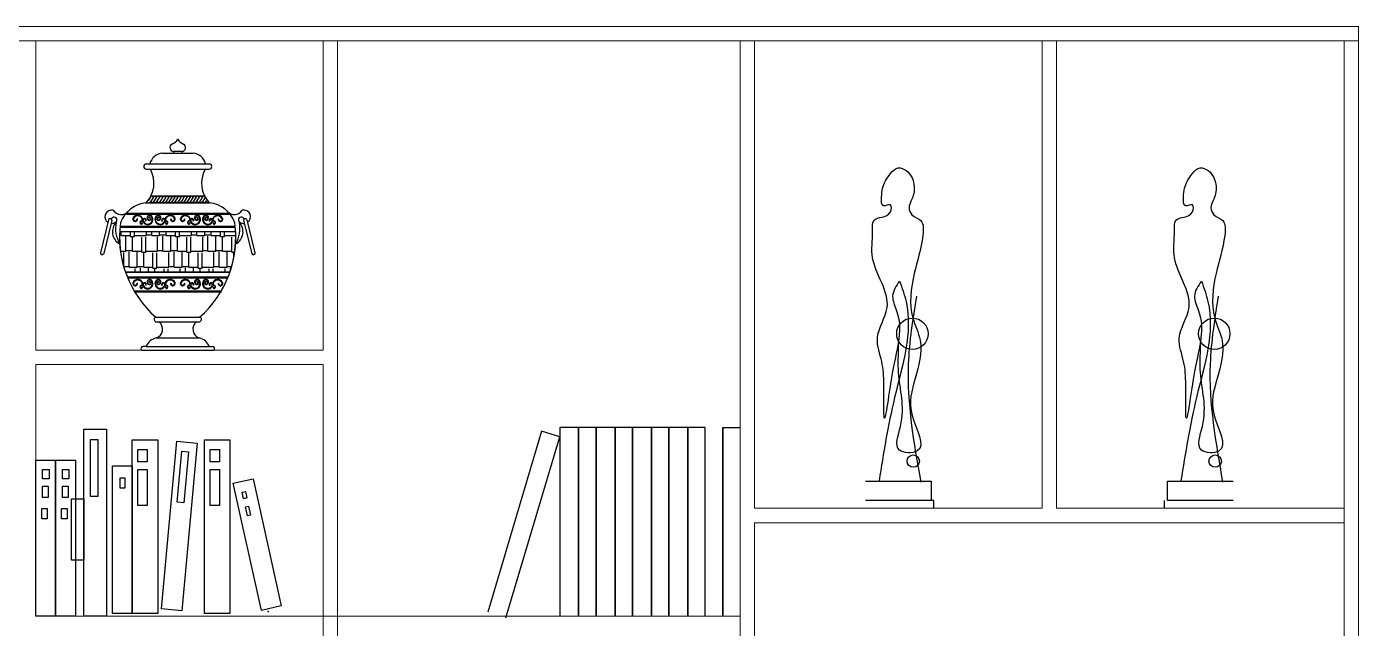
# Model space of a CAD drawing. Header units: millimetres. Extents: x 757294 to 891425, y -262592 to 287632.
# Drawn here: x 841189 to 843041, y -221581 to -220744 of the extents above; entities that cross this region are included whole.
import ezdxf

# ---------------------------------------------------------------- set-up
doc = ezdxf.new("R2010")
doc.units = ezdxf.units.MM
doc.header["$LTSCALE"] = 4
doc.layers.add('家具内线', color=8, linetype='Continuous')
doc.layers.add('家具外线', color=4, linetype='Continuous')
doc.layers.add('家具外轮廓线', color=3, linetype='Continuous', lineweight=15)

# ---------------------------------------------------------------- blocks, each defined once
blk = doc.blocks.new('5')
at = {"layer": '家具内线'}
for p, q in [((96591.3, 8041.3), (96745.7, 8041.3)), ((96519.8, 7991), (96817.3, 7991)), ((96574.3, 8020.3), (96762.7, 8020.3)), ((96502.9, 7953.4), (96835.3, 7953.4)), ((96519.8, 7987.8), (96817.3, 7987.8)), ((96551.7, 7973.9), (96550, 7973.5)), ((96565.9, 7963.2), (96564.9, 7963)), ((96577.1, 7967.9), (96575.3, 7968)), ((96585.8, 7978.6), (96585.9, 7977)), ((96613.4, 7978.6), (96613.3, 7977)), ((96622.2, 7967.9), (96624, 7968)), ((96633.3, 7963.2), (96634.4, 7963)), ((96647.6, 7973.9), (96649.2, 7973.5)), ((96689.5, 7973.9), (96687.8, 7973.5)), ((96703.7, 7963.2), (96702.7, 7963)), ((96714.9, 7967.9), (96713.1, 7968)), ((96723.6, 7978.6), (96723.7, 7977)), ((96751.2, 7978.6), (96751.1, 7977)), ((96760, 7967.9), (96761.8, 7968)), ((96771.1, 7963.2), (96772.2, 7963)), ((96785.4, 7973.9), (96787, 7973.5)), ((96500.1, 7928.2), (96504.6, 7928.2)), ((96500.5, 7937.4), (96836.5, 7937.4)), ((96500.5, 7937.4), (96836.5, 7937.4)), ((96502.9, 7950.2), (96835.3, 7950.2)), ((96504.6, 7926.3), (96504.6, 7937.4)), ((96504.6, 7926.3), (96531.5, 7926.3)), ((96518.1, 7880.2), (96518.1, 7923.4)), ((96531.5, 7923.4), (96531.5, 7937.4)), ((96531.5, 7923.4), (96543, 7923.4)), ((96537.3, 7880.2), (96537.3, 7920.5)), ((96543, 7923.4), (96543, 7937.4)), ((96543, 7926.3), (96577.6, 7926.3)), ((96564.2, 7877.3), (96564.2, 7921.5)), ((96575.7, 7877.3), (96575.7, 7921.5)), ((96577.6, 7926.3), (96577.6, 7937.4)), ((96577.6, 7928.2), (96593, 7928.2)), ((96593, 7926.3), (96593, 7937.4)), ((96593, 7926.3), (96616, 7926.3)), ((96610.2, 7880.2), (96610.2, 7922.4)), ((96616, 7926.3), (96616, 7937.4)), ((96616, 7928.2), (96635.2, 7928.2)), ((96625.6, 7880.2), (96625.6, 7924.3)), ((96635.2, 7926.3), (96635.2, 7937.4)), ((96635.2, 7926.3), (96662.1, 7926.3)), ((96648.6, 7880.2), (96648.6, 7923.4)), ((96662.1, 7923.4), (96662.1, 7937.4)), ((96662.1, 7923.4), (96673.6, 7923.4)), ((96667.8, 7880.2), (96667.8, 7920.5)), ((96673.6, 7923.4), (96673.6, 7937.4)), ((96673.6, 7926.3), (96708.2, 7926.3)), ((96694.7, 7877.3), (96694.7, 7921.5)), ((96706.2, 7877.3), (96706.2, 7921.5)), ((96708.2, 7926.3), (96708.2, 7937.4)), ((96708.2, 7928.2), (96723.5, 7928.2)), ((96723.5, 7926.3), (96723.5, 7937.4)), ((96723.5, 7926.3), (96746.6, 7926.3)), ((96740.8, 7880.2), (96740.8, 7922.4)), ((96746.6, 7926.3), (96746.6, 7937.4)), ((96746.6, 7928.2), (96765.8, 7928.2)), ((96756.2, 7880.2), (96756.2, 7924.3)), ((96765.8, 7926.3), (96765.8, 7937.4)), ((96765.8, 7926.3), (96792.6, 7926.3)), ((96779.2, 7880.2), (96779.2, 7923.4)), ((96792.6, 7923.4), (96792.6, 7937.4)), ((96792.6, 7923.4), (96804.2, 7923.4)), ((96798.4, 7880.2), (96798.4, 7920.5)), ((96804.2, 7923.4), (96804.2, 7937.4)), ((96804.2, 7926.3), (96836.7, 7926.3)), ((96825.3, 7877.3), (96825.3, 7921.5)), ((96500.2, 7901.4), (96500.2, 7901.4)), ((96502.5, 7880.2), (96518.1, 7880.2)), ((96512.3, 7834.7), (96512.3, 7876.3)), ((96518.1, 7882.1), (96537.3, 7882.1)), ((96527.7, 7834.1), (96527.7, 7878.3)), ((96537.3, 7880.2), (96564.2, 7880.2)), ((96550.7, 7834.1), (96550.7, 7877.3)), ((96564.2, 7877.3), (96575.7, 7877.3)), ((96569.9, 7834.1), (96569.9, 7874.4)), ((96575.7, 7880.2), (96610.2, 7880.2)), ((96596.8, 7831.2), (96596.8, 7875.4)), ((96608.3, 7831.2), (96608.3, 7875.4)), ((96610.2, 7882.1), (96625.6, 7882.1)), ((96625.6, 7880.2), (96648.6, 7880.2)), ((96642.9, 7834.1), (96642.9, 7876.3)), ((96648.6, 7882.1), (96667.8, 7882.1)), ((96658.2, 7834.1), (96658.2, 7878.3)), ((96667.8, 7880.2), (96694.7, 7880.2)), ((96681.3, 7834.1), (96681.3, 7877.3)), ((96694.7, 7877.3), (96706.2, 7877.3)), ((96700.5, 7834.1), (96700.5, 7874.4)), ((96706.2, 7880.2), (96740.8, 7880.2)), ((96727.4, 7831.2), (96727.4, 7875.4)), ((96738.9, 7831.2), (96738.9, 7875.4)), ((96740.8, 7882.1), (96756.2, 7882.1)), ((96756.2, 7880.2), (96779.2, 7880.2)), ((96773.4, 7834.1), (96773.4, 7876.3)), ((96779.2, 7882.1), (96798.4, 7882.1)), ((96788.8, 7834.1), (96788.8, 7878.3)), ((96798.4, 7880.2), (96825.3, 7880.2)), ((96811.8, 7834.1), (96811.8, 7877.3)), ((96825.3, 7877.3), (96833.3, 7877.3)), ((96831, 7863.8), (96831, 7874.4)), ((96836.8, 7901.4), (96836.8, 7901.4)), ((96512.3, 7836), (96527.7, 7836)), ((96550.7, 7836), (96569.9, 7836)), ((96642.9, 7836), (96658.2, 7836)), ((96681.3, 7836), (96700.5, 7836)), ((96773.4, 7836), (96788.8, 7836)), ((96811.8, 7836), (96824.7, 7836)), ((96819.6, 7819.3), (96517.5, 7819.3)), ((96517.5, 7819.3), (96819.6, 7819.3)), ((96523.6, 7806.5), (96813.5, 7806.5)), ((96523.6, 7803.3), (96813.5, 7803.3)), ((96527.7, 7834.1), (96550.7, 7834.1)), ((96545, 7819.3), (96545, 7830.3)), ((96560.3, 7819.3), (96560.3, 7832.2)), ((96569.9, 7834.1), (96596.8, 7834.1)), ((96583.4, 7819.3), (96583.4, 7831.2)), ((96596.8, 7831.2), (96608.3, 7831.2)), ((96602.6, 7819.3), (96602.6, 7828.3)), ((96608.3, 7834.1), (96642.9, 7834.1)), ((96629.4, 7819.3), (96629.4, 7829.3)), ((96641, 7819.3), (96641, 7829.3)), ((96658.2, 7834.1), (96681.3, 7834.1)), ((96675.5, 7819.3), (96675.5, 7830.3)), ((96690.9, 7819.3), (96690.9, 7832.2)), ((96700.5, 7834.1), (96727.4, 7834.1)), ((96713.9, 7819.3), (96713.9, 7831.2)), ((96727.4, 7831.2), (96738.9, 7831.2)), ((96733.1, 7819.3), (96733.1, 7828.3)), ((96738.9, 7834.1), (96773.4, 7834.1)), ((96760, 7819.3), (96760, 7829.3)), ((96771.5, 7819.3), (96771.5, 7829.3)), ((96788.8, 7834.1), (96811.8, 7834.1)), ((96806.1, 7819.3), (96806.1, 7830.3)), ((96821.4, 7825.1), (96821.4, 7832.2)), ((96542, 7766), (96795, 7766)), ((96542, 7762.8), (96795, 7762.8)), ((96551.7, 7787.7), (96550, 7787.3)), ((96565.9, 7777), (96564.9, 7776.7)), ((96577.1, 7781.6), (96575.3, 7781.8)), ((96585.8, 7792.4), (96585.9, 7790.8)), ((96613.4, 7792.4), (96613.3, 7790.8)), ((96622.2, 7781.6), (96624, 7781.8)), ((96633.3, 7777), (96634.4, 7776.7)), ((96647.6, 7787.7), (96649.2, 7787.3)), ((96689.5, 7787.7), (96687.8, 7787.3)), ((96703.7, 7777), (96702.7, 7776.7)), ((96714.9, 7781.6), (96713.1, 7781.8)), ((96723.6, 7792.4), (96723.7, 7790.8)), ((96751.2, 7792.4), (96751.1, 7790.8)), ((96760, 7781.6), (96761.8, 7781.8)), ((96771.1, 7777), (96772.2, 7776.7)), ((96785.4, 7787.7), (96787, 7787.3)), ((96606.3, 7629.1), (96730.8, 7629.1))]:
    blk.add_line(p, q, dxfattribs=at)
for centre, radius, start, end in [((96487.9, 8093.1), 116.5, 325.7027, 331.2493), ((96584.4, 8034), 5.62, 23.6045, 32.4629), ((96594.2, 8034.8), 4.84, 94.8194, 151.2493), ((96496.7, 8093.1), 116.5, 324.5223, 331.2493), ((96593.2, 8034), 5.62, 23.6045, 83.8475), ((96603.1, 8034.8), 4.84, 94.8194, 151.2493), ((96505.6, 8093.1), 116.5, 324.5223, 331.2493), ((96602.1, 8034), 5.62, 23.6045, 83.8475), ((96611.9, 8034.8), 4.84, 94.8194, 151.2493), ((96514.4, 8093.1), 116.5, 324.5223, 331.2493), ((96610.9, 8034), 5.62, 23.6045, 83.8475), ((96620.8, 8034.8), 4.84, 94.8194, 151.2493), ((96523.3, 8093.1), 116.5, 324.5223, 331.2493), ((96619.8, 8034), 5.62, 23.6045, 83.8475), ((96629.6, 8034.8), 4.84, 94.8194, 151.2493), ((96532.1, 8093.1), 116.5, 324.5223, 331.2493), ((96628.6, 8034), 5.62, 23.6045, 83.8475), ((96638.5, 8034.8), 4.84, 94.8194, 151.2493), ((96541, 8093.1), 116.5, 324.5223, 331.2493), ((96637.5, 8034), 5.62, 23.6045, 83.8475), ((96647.3, 8034.8), 4.84, 94.8194, 151.2493), ((96549.8, 8093.1), 116.5, 324.5223, 331.2493), ((96646.3, 8034), 5.62, 23.6045, 83.8475), ((96656.2, 8034.8), 4.84, 94.8194, 151.2493), ((96558.7, 8093.1), 116.5, 324.5223, 331.2493), ((96655.2, 8034), 5.62, 23.6045, 83.8475), ((96665, 8034.8), 4.84, 94.8194, 151.2493), ((96567.5, 8093.1), 116.5, 324.5223, 331.2493), ((96664, 8034), 5.62, 23.6045, 83.8475), ((96673.9, 8034.8), 4.84, 94.8194, 151.2493), ((96576.4, 8093.1), 116.5, 324.5223, 331.2493), ((96672.8, 8034), 5.62, 23.6045, 83.8475), ((96682.7, 8034.8), 4.84, 94.8194, 151.2493), ((96585.2, 8093.1), 116.5, 324.5223, 331.2493), ((96681.7, 8034), 5.62, 23.6045, 83.8475), ((96691.6, 8034.8), 4.84, 94.8194, 151.2493), ((96594, 8093.1), 116.5, 324.5223, 331.2493), ((96690.5, 8034), 5.62, 23.6045, 83.8475), ((96700.4, 8034.8), 4.84, 94.8194, 151.2493), ((96602.9, 8093.1), 116.5, 324.5223, 331.2493), ((96699.4, 8034), 5.62, 23.6045, 83.8475), ((96709.2, 8034.8), 4.84, 94.8194, 151.2493), ((96611.7, 8093.1), 116.5, 324.5223, 331.2493), ((96708.2, 8034), 5.62, 23.6045, 83.8475), ((96718.1, 8034.8), 4.84, 94.8194, 151.2493), ((96620.6, 8093.1), 116.5, 324.5223, 331.2493), ((96717.1, 8034), 5.62, 23.6045, 83.8475), ((96726.9, 8034.8), 4.84, 94.8194, 151.2493), ((96629.4, 8093.1), 116.5, 324.5223, 331.2493), ((96725.9, 8034), 5.62, 23.6045, 83.8475), ((96735.8, 8034.8), 4.84, 94.8194, 151.2493), ((96638.3, 8093.1), 116.5, 324.5223, 331.2493), ((96734.8, 8034), 5.62, 23.6045, 83.8475), ((96744.6, 8034.8), 4.84, 94.8194, 151.2493), ((96647.1, 8093.1), 116.5, 324.5223, 330.564), ((96743.6, 8034), 5.62, 23.6045, 83.8475), ((96656.5, 8092.6), 116.5, 324.5223, 326.4012), ((96584.3, 8030.7), 8.87, 278.3892, 324.5223), ((96594.7, 8026.3), 4.38, 203.6286, 266.6563), ((96593.2, 8030.7), 8.87, 278.3892, 324.5223), ((96603.6, 8026.3), 4.38, 203.6286, 266.6563), ((96602, 8030.7), 8.87, 278.3892, 324.5223), ((96612.4, 8026.3), 4.38, 203.6286, 266.6563), ((96610.9, 8030.7), 8.87, 278.3892, 324.5223), ((96621.3, 8026.3), 4.38, 203.6286, 266.6563), ((96619.7, 8030.7), 8.87, 278.3892, 324.5223), ((96630.1, 8026.3), 4.38, 203.6286, 266.6563), ((96628.6, 8030.7), 8.87, 278.3892, 324.5223), ((96639, 8026.3), 4.38, 203.6286, 266.6563), ((96637.4, 8030.7), 8.87, 278.3892, 324.5223), ((96647.8, 8026.3), 4.38, 203.6286, 266.6563), ((96646.3, 8030.7), 8.87, 278.3892, 324.5223), ((96656.7, 8026.3), 4.38, 203.6286, 266.6563), ((96655.1, 8030.7), 8.87, 278.3892, 324.5223), ((96665.5, 8026.3), 4.38, 203.6286, 266.6563), ((96664, 8030.7), 8.87, 278.3892, 324.5223), ((96674.4, 8026.3), 4.38, 203.6286, 266.6563), ((96672.8, 8030.7), 8.87, 278.3892, 324.5223), ((96683.2, 8026.3), 4.38, 203.6286, 266.6563), ((96681.7, 8030.7), 8.87, 278.3892, 324.5223), ((96692.1, 8026.3), 4.38, 203.6286, 266.6563), ((96690.5, 8030.7), 8.87, 278.3892, 324.5223), ((96700.9, 8026.3), 4.38, 203.6286, 266.6563), ((96699.4, 8030.7), 8.87, 278.3892, 324.5223), ((96709.8, 8026.3), 4.38, 203.6286, 266.6563), ((96708.2, 8030.7), 8.87, 278.3892, 324.5223), ((96718.6, 8026.3), 4.38, 203.6286, 266.6563), ((96717.1, 8030.7), 8.87, 278.3892, 324.5223), ((96727.5, 8026.3), 4.38, 203.6286, 266.6563), ((96725.9, 8030.7), 8.87, 278.3892, 324.5223), ((96736.3, 8026.3), 4.38, 203.6286, 266.6563), ((96734.8, 8030.7), 8.87, 278.3892, 324.5223), ((96745.2, 8026.3), 4.38, 203.6286, 266.6563), ((96744.1, 8030.2), 8.87, 278.3892, 324.5223), ((96754, 8026.3), 4.38, 203.6286, 266.6563), ((96544.9, 7973.3), 6.8, 156.4745, 5.0678), ((96552.7, 7968.8), 15.8, 16.315, 152.5862), ((96544.9, 7973.3), 5.08, 151.9625, 2.8528), ((96552.7, 7968.8), 14, 2.8958, 150.9271), ((96564.4, 7963.5), 5.33, 61.1174, 238.4276), ((96564.4, 7963.5), 4.33, 41.771, 238.4276), ((96563.3, 7961.6), 3.11, 238.4276, 31.1895), ((96563.3, 7961.6), 2.11, 238.4276, 40.3108), ((96572.1, 7969.9), 5.39, 183.3065, 195.1065), ((96581.5, 7972.5), 15.2, 195.1065, 196.6406), ((96581.5, 7972.5), 15.2, 203.8172, 37.9259), ((96572.1, 7969.9), 5.39, 337.156, 142.8046), ((96572.1, 7969.9), 3.73, 329.0679, 195.1065), ((96581.5, 7972.5), 13.5, 195.1065, 38.0616), ((96587.2, 7977.3), 7.74, 35.7909, 256.7008), ((96587.2, 7977.3), 6.08, 35.5079, 256.7676), ((96586.5, 7974.2), 4.54, 256.2375, 98.9588), ((96586.5, 7974.2), 2.87, 256.1106, 101.5618), ((96617.7, 7972.5), 15.2, 142.0741, 336.1828), ((96617.7, 7972.5), 13.5, 141.9384, 344.8935), ((96612, 7977.3), 7.74, 283.2992, 144.2091), ((96612, 7977.3), 6.08, 283.2324, 144.4921), ((96612.7, 7974.2), 4.54, 81.0412, 283.7625), ((96612.7, 7974.2), 2.87, 78.4382, 283.8894), ((96627.2, 7969.9), 5.39, 37.1954, 202.844), ((96627.2, 7969.9), 3.73, 344.8935, 210.9321), ((96646.6, 7968.8), 15.8, 27.4138, 163.685), ((96634.8, 7963.5), 4.33, 301.5724, 138.229), ((96634.8, 7963.5), 5.33, 301.5724, 118.8826), ((96617.7, 7972.5), 15.2, 343.3594, 344.8935), ((96627.2, 7969.9), 5.39, 344.8935, 356.6935), ((96646.5, 7968.8), 14, 29.0729, 177.1042), ((96636, 7961.6), 3.11, 148.8105, 301.5724), ((96636, 7961.6), 2.11, 139.6892, 301.5724), ((96654.4, 7973.3), 6.8, 174.9322, 23.5255), ((96654.3, 7973.3), 5.08, 177.1472, 28.0375), ((96682.7, 7973.3), 6.8, 156.4745, 5.0678), ((96690.5, 7968.8), 15.8, 16.315, 152.5862), ((96682.7, 7973.3), 5.08, 151.9625, 2.8528), ((96690.5, 7968.8), 14, 2.8958, 150.9271), ((96702.2, 7963.5), 5.33, 61.1174, 238.4276), ((96702.2, 7963.5), 4.33, 41.771, 238.4276), ((96701.1, 7961.6), 3.11, 238.4276, 31.1895), ((96701.1, 7961.6), 2.11, 238.4276, 40.3108), ((96709.9, 7969.9), 5.39, 183.3065, 195.1065), ((96719.3, 7972.5), 15.2, 195.1065, 196.6406), ((96719.3, 7972.5), 15.2, 203.8172, 37.9259), ((96709.9, 7969.9), 5.39, 337.156, 142.8046), ((96709.9, 7969.9), 3.73, 329.0679, 195.1065), ((96719.3, 7972.5), 13.5, 195.1065, 38.0616), ((96725, 7977.3), 7.74, 35.7909, 256.7008), ((96725, 7977.3), 6.08, 35.5079, 256.7676), ((96724.3, 7974.2), 4.54, 256.2375, 98.9588), ((96724.3, 7974.2), 2.87, 256.1106, 101.5618), ((96755.5, 7972.5), 15.2, 142.0741, 336.1828), ((96755.5, 7972.5), 13.5, 141.9384, 344.8935), ((96749.8, 7977.3), 7.74, 283.2992, 144.2091), ((96749.8, 7977.3), 6.08, 283.2324, 144.4921), ((96750.5, 7974.2), 4.54, 81.0412, 283.7625), ((96750.5, 7974.2), 2.87, 78.4382, 283.8894), ((96765, 7969.9), 5.39, 37.1954, 202.844), ((96765, 7969.9), 3.73, 344.8935, 210.9321), ((96784.4, 7968.8), 15.8, 27.4138, 163.685), ((96772.6, 7963.5), 4.33, 301.5724, 138.229), ((96772.6, 7963.5), 5.33, 301.5724, 118.8826), ((96755.5, 7972.5), 15.2, 343.3594, 344.8935), ((96765, 7969.9), 5.39, 344.8935, 356.6935), ((96784.3, 7968.8), 14, 29.0729, 177.1042), ((96773.8, 7961.6), 3.11, 148.8105, 301.5724), ((96773.8, 7961.6), 2.11, 139.6892, 301.5724), ((96792.2, 7973.3), 6.8, 174.9322, 23.5255), ((96792.1, 7973.3), 5.08, 177.1472, 28.0375), ((96788.6, 7918.4), 288.7, 176.2215, 200.0818), ((96500.6, 7925.3), 336.1, 341.6219, 2.0748), ((96552.7, 7782.6), 15.8, 16.315, 152.5862), ((96552.7, 7782.6), 14, 2.8958, 150.9271), ((96587.2, 7791.1), 7.74, 35.7909, 256.7008), ((96587.2, 7791.1), 6.08, 35.5079, 256.7676), ((96612, 7791.1), 7.74, 283.2992, 144.2091), ((96612, 7791.1), 6.08, 283.2324, 144.4921), ((96646.6, 7782.6), 15.8, 27.4138, 163.685), ((96646.5, 7782.6), 14, 29.0729, 177.1042), ((96690.5, 7782.6), 15.8, 16.315, 152.5862), ((96690.5, 7782.6), 14, 2.8958, 150.9271), ((96725, 7791.1), 7.74, 35.7909, 256.7008), ((96725, 7791.1), 6.08, 35.5079, 256.7676), ((96749.8, 7791.1), 7.74, 283.2992, 144.2091), ((96749.8, 7791.1), 6.08, 283.2324, 144.4921), ((96784.4, 7782.6), 15.8, 27.4138, 163.685), ((96784.3, 7782.6), 14, 29.0729, 177.1042), ((96544.9, 7787.1), 6.8, 156.4745, 5.0678), ((96544.9, 7787), 5.08, 151.9625, 2.8528), ((96564.4, 7777.3), 5.33, 61.1174, 238.4276), ((96564.4, 7777.3), 4.33, 41.771, 238.4276), ((96563.3, 7775.4), 3.11, 238.4276, 31.1895), ((96563.3, 7775.4), 2.11, 238.4276, 40.3108), ((96572.1, 7783.7), 5.39, 183.3065, 195.1065), ((96581.5, 7786.3), 15.2, 195.1065, 196.6406), ((96581.5, 7786.3), 15.2, 203.8172, 37.9259), ((96572.1, 7783.7), 5.39, 337.156, 142.8046), ((96572.1, 7783.7), 3.73, 329.0679, 195.1065), ((96581.5, 7786.3), 13.5, 195.1065, 38.0616), ((96586.5, 7787.9), 4.54, 256.2375, 98.9588), ((96586.5, 7787.9), 2.87, 256.1106, 101.5618), ((96617.7, 7786.3), 15.2, 142.0741, 336.1828), ((96617.7, 7786.3), 13.5, 141.9384, 344.8935), ((96612.7, 7787.9), 4.54, 81.0412, 283.7625), ((96612.7, 7787.9), 2.87, 78.4382, 283.8894), ((96627.2, 7783.7), 5.39, 37.1954, 202.844), ((96627.2, 7783.7), 3.73, 344.8935, 210.9321), ((96634.8, 7777.3), 4.33, 301.5724, 138.229), ((96634.8, 7777.3), 5.33, 301.5724, 118.8826), ((96617.7, 7786.3), 15.2, 343.3594, 344.8935), ((96627.2, 7783.7), 5.39, 344.8935, 356.6935), ((96636, 7775.4), 3.11, 148.8105, 301.5724), ((96636, 7775.4), 2.11, 139.6892, 301.5724), ((96654.4, 7787.1), 6.8, 174.9322, 23.5255), ((96654.3, 7787), 5.08, 177.1472, 28.0375), ((96682.7, 7787.1), 6.8, 156.4745, 5.0678), ((96682.7, 7787), 5.08, 151.9625, 2.8528), ((96702.2, 7777.3), 5.33, 61.1174, 238.4276), ((96702.2, 7777.3), 4.33, 41.771, 238.4276), ((96701.1, 7775.4), 3.11, 238.4276, 31.1895), ((96701.1, 7775.4), 2.11, 238.4276, 40.3108), ((96709.9, 7783.7), 5.39, 183.3065, 195.1065), ((96719.3, 7786.3), 15.2, 195.1065, 196.6406), ((96719.3, 7786.3), 15.2, 203.8172, 37.9259), ((96709.9, 7783.7), 5.39, 337.156, 142.8046), ((96709.9, 7783.7), 3.73, 329.0679, 195.1065), ((96719.3, 7786.3), 13.5, 195.1065, 38.0616), ((96724.3, 7787.9), 4.54, 256.2375, 98.9588), ((96724.3, 7787.9), 2.87, 256.1106, 101.5618), ((96755.5, 7786.3), 15.2, 142.0741, 336.1828), ((96755.5, 7786.3), 13.5, 141.9384, 344.8935), ((96750.5, 7787.9), 4.54, 81.0412, 283.7625), ((96750.5, 7787.9), 2.87, 78.4382, 283.8894), ((96765, 7783.7), 5.39, 37.1954, 202.844), ((96765, 7783.7), 3.73, 344.8935, 210.9321), ((96772.6, 7777.3), 4.33, 301.5724, 138.229), ((96772.6, 7777.3), 5.33, 301.5724, 118.8826), ((96755.5, 7786.3), 15.2, 343.3594, 344.8935), ((96765, 7783.7), 5.39, 344.8935, 356.6935), ((96773.8, 7775.4), 3.11, 148.8105, 301.5724), ((96773.8, 7775.4), 2.11, 139.6892, 301.5724), ((96792.2, 7787.1), 6.8, 174.9322, 23.5255), ((96792.1, 7787), 5.08, 177.1472, 28.0375)]:
    blk.add_arc(centre, radius, start, end, dxfattribs=at)
at = {"layer": '家具外线'}
for p, q in [((96624.3, 8164.8), (96712.7, 8164.8)), ((96656, 8169.9), (96681, 8169.9)), ((96577.4, 8133.8), (96759.7, 8133.8)), ((96577.4, 8118), (96759.7, 8118)), ((96468.2, 7971.8), (96444.6, 7875.8)), ((96477.5, 7969.5), (96453.9, 7873.5)), ((96859.5, 7969.5), (96883.1, 7873.5)), ((96868.8, 7971.8), (96892.4, 7875.8)), ((96605.1, 7689.2), (96732, 7689.2)), ((96606.3, 7675.9), (96730.8, 7675.9)), ((96577, 7604.5), (96568.1, 7604.5)), ((96577, 7604.5), (96760, 7604.5)), ((96760, 7604.5), (96769, 7604.5)), ((96564.4, 7593.7), (96772.7, 7593.7))]:
    blk.add_line(p, q, dxfattribs=at)
for centre, radius, start, end in [((96657.3, 8181.1), 11.4, 119.9308, 263.7021), ((96642.8, 8218.5), 28.9, 287.7681, 332.9031), ((96694.3, 8218.5), 28.9, 207.0969, 252.2319), ((96679.8, 8181.1), 11.4, 276.2979, 60.0692), ((96627.5, 8124.3), 40.6, 94.4386, 166.5427), ((96654, 8167.6), 3, 280.1674, 47.478), ((96683, 8167.6), 3, 132.522, 259.8326), ((96709.6, 8124.3), 40.6, 13.4573, 85.5614), ((96578, 8125.9), 7.93, 94.3217, 265.6783), ((96514.6, 8077.7), 84.9, 317.481, 28.3435), ((96822.4, 8077.7), 84.9, 151.6565, 222.519), ((96759.1, 8125.9), 7.93, 274.3217, 85.6783), ((96477, 7980.2), 19.6, 75.9631, 236.7219), ((96504.8, 8014.1), 27.5, 212.7424, 318.064), ((96586.6, 7932.2), 89.1, 96.2757, 160.1674), ((96750.4, 7932.2), 89.1, 19.8326, 83.7243), ((96832.7, 8013.3), 26.6, 221.3153, 328.0771), ((96860.1, 7980.2), 19.6, 303.2781, 104.0369), ((96472.6, 7969.7), 4.91, 358.5192, 153.8713), ((96477, 7980.2), 19.6, 265.226, 305.0449), ((96484.2, 7971.4), 8.24, 299.3063, 181.2452), ((96519.8, 7936.9), 40.5, 137.6353, 241.0849), ((96578.9, 7946.6), 90.7, 168.8175, 209.9028), ((96809.6, 7921.4), 309.5, 172.3909, 228.6317), ((96527.5, 7921.4), 309.5, 311.3683, 7.6091), ((96758.2, 7946.6), 90.7, 330.0972, 11.1825), ((96817.2, 7936.9), 40.5, 298.9151, 42.3647), ((96852.8, 7971.4), 8.24, 358.7548, 240.6937), ((96860.1, 7980.2), 19.6, 234.9551, 274.774), ((96864.4, 7969.7), 4.91, 26.1287, 181.4808), ((96449.4, 7875.3), 4.85, 174.2961, 338.0945), ((96887.6, 7875.3), 4.85, 201.9055, 5.7039), ((96606.6, 7682.6), 6.73, 102.9457, 272.6258), ((96730.5, 7682.6), 6.73, 267.3742, 77.0543), ((96597.9, 7654.6), 26.8, 288.208, 52.604), ((96739.2, 7654.6), 26.8, 127.396, 251.792), ((96567.6, 7598.6), 5.85, 85.0663, 236.9884), ((96615.1, 7589), 41.1, 102.4085, 157.8536), ((96722, 7589), 41.1, 22.1464, 77.5915), ((96769.5, 7598.6), 5.85, 303.0116, 94.9337)]:
    blk.add_arc(centre, radius, start, end, dxfattribs=at)

msp = doc.modelspace()

# ---------------------------------------------------------------- linework, layer by layer
at = {"layer": '家具内线'}
for p, q in [((841905, -221307), (841830.2, -221558.7)), ((841930.2, -221314.5), (841905, -221307)), ((841956.5, -221301.6), (841930.2, -221301.6)), ((841930.2, -221301.6), (841930.2, -221564.1)), ((841980.8, -221301.6), (841956.5, -221301.6)), ((841956.5, -221301.6), (841956.5, -221564.1)), ((841956.5, -221564.1), (841956.5, -221301.6)), ((842007.1, -221301.6), (841980.8, -221301.6)), ((841980.8, -221564.1), (841980.8, -221301.6)), ((841980.8, -221301.6), (841980.8, -221564.1)), ((842031.4, -221301.6), (842007.1, -221301.6)), ((842007.1, -221301.6), (842007.1, -221564.1)), ((842007.1, -221564.1), (842007.1, -221301.6)), ((842057.7, -221301.6), (842031.4, -221301.6)), ((842031.4, -221301.6), (842031.4, -221564.1)), ((842031.4, -221564.1), (842031.4, -221301.6)), ((842082, -221301.6), (842057.7, -221301.6)), ((842057.7, -221564.1), (842057.7, -221301.6)), ((842057.7, -221301.6), (842057.7, -221564.1)), ((842108.3, -221301.6), (842082, -221301.6)), ((842082, -221301.6), (842082, -221564.1)), ((842082, -221564.1), (842082, -221301.6)), ((842132.6, -221301.6), (842108.3, -221301.6)), ((842108.3, -221301.6), (842108.3, -221564.1)), ((842108.3, -221564.1), (842108.3, -221301.6)), ((842132.6, -221564.1), (842132.6, -221301.6)), ((842132.6, -221564.1), (842132.6, -221301.6)), ((842156.9, -221301.6), (842181.2, -221301.6)), ((842156.9, -221301.6), (842156.9, -221564.1)), ((842156.9, -221564.1), (842156.9, -221301.6)), ((841277.4, -221397.6), (841277.4, -221318.5)), ((841277.4, -221318.5), (841287.8, -221318.5)), ((841287.8, -221318.5), (841287.8, -221397.6)), ((841855.4, -221566.2), (841930.2, -221314.5)), ((841343.5, -221349.6), (841343.5, -221332.1)), ((841343.5, -221332.1), (841356.4, -221332.1)), ((841356.4, -221332.1), (841356.4, -221349.6)), ((841398, -221405.5), (841404.5, -221334.6)), ((841404.5, -221334.6), (841413.8, -221335.4)), ((841413.8, -221335.4), (841407.3, -221406.3)), ((841443.9, -221349.6), (841443.9, -221332.1)), ((841443.9, -221332.1), (841456.8, -221332.1)), ((841456.8, -221332.1), (841456.8, -221349.6)), ((841210.8, -221372.9), (841210.8, -221360)), ((841210.8, -221360), (841219.9, -221360)), ((841219.9, -221360), (841219.9, -221372.9)), ((841238.4, -221372.9), (841238.4, -221360)), ((841238.4, -221360), (841247.5, -221360)), ((841247.5, -221360), (841247.5, -221372.9)), ((841356.4, -221349.6), (841343.5, -221349.6)), ((841343.5, -221410.3), (841343.5, -221360.1)), ((841343.5, -221360.1), (841356.4, -221360.1)), ((841356.4, -221360.1), (841356.4, -221410.3)), ((841456.8, -221349.6), (841443.9, -221349.6)), ((841443.9, -221410.3), (841443.9, -221360.1)), ((841443.9, -221360.1), (841456.8, -221360.1)), ((841456.8, -221360.1), (841456.8, -221410.3)), ((841219.9, -221372.9), (841210.8, -221372.9)), ((841247.5, -221372.9), (841238.4, -221372.9)), ((841318.9, -221371.6), (841325.4, -221371.6)), ((841318.9, -221385.9), (841318.9, -221371.6)), ((841325.4, -221371.6), (841325.4, -221385.9)), ((841210.8, -221398.9), (841210.8, -221383.3)), ((841210.8, -221383.3), (841218.6, -221383.3)), ((841218.6, -221398.9), (841210.8, -221398.9)), ((841218.6, -221383.3), (841218.6, -221398.9)), ((841238.4, -221383.3), (841246.2, -221383.3)), ((841238.4, -221398.9), (841238.4, -221383.3)), ((841246.2, -221398.9), (841238.4, -221398.9)), ((841246.2, -221383.3), (841246.2, -221398.9)), ((841287.8, -221397.6), (841277.4, -221397.6)), ((841325.4, -221385.9), (841318.9, -221385.9)), ((841488.3, -221391.6), (841492.9, -221390.6)), ((841490.3, -221400.7), (841488.3, -221391.6)), ((841494.9, -221399.7), (841490.3, -221400.7)), ((841492.9, -221390.6), (841494.9, -221399.7)), ((841209.5, -221428.7), (841209.5, -221414.4)), ((841209.5, -221414.4), (841217.3, -221414.4)), ((841217.3, -221414.4), (841217.3, -221428.7)), ((841237.1, -221414.4), (841244.9, -221414.4)), ((841237.1, -221428.7), (841237.1, -221414.4)), ((841244.9, -221414.4), (841244.9, -221428.7)), ((841356.4, -221410.3), (841343.5, -221410.3)), ((841407.3, -221406.3), (841398, -221405.5)), ((841456.8, -221410.3), (841443.9, -221410.3)), ((841492.9, -221412.1), (841497.4, -221411.1)), ((841495.6, -221424.6), (841492.9, -221412.1)), ((841497.4, -221411.1), (841500.2, -221423.6)), ((841217.3, -221428.7), (841209.5, -221428.7)), ((841244.9, -221428.7), (841237.1, -221428.7)), ((841500.2, -221423.6), (841495.6, -221424.6))]:
    msp.add_line(p, q, dxfattribs=at)
for centre, radius in [((842420.7, -221171.3), 21.8), ((842840.7, -221171.3), 21.8), ((842422, -221348.4), 8.63), ((842842, -221348.4), 8.63)]:
    msp.add_circle(centre, radius, dxfattribs=at)
at = {"layer": '家具内线', "start_tangent": (0.033115, 0.999452)}
for points in [[(842402.9, -221098.1), (842393.3, -221118.8), (842398.7, -221139.2), (842393.3, -221223.8), (842381.7, -221288.3), (842381, -221242.9), (842378.1, -221210), (842372.1, -221177.4), (842385.6, -221135), (842365.3, -221065.6), (842365.3, -221028.3), (842367.4, -221013.5), (842390.2, -221001.7), (842390.2, -220992.2), (842380.7, -220993.6), (842377.9, -220981.3), (842379.3, -220969), (842390.2, -220948.5), (842401.1, -220940.4), (842412.1, -220944.4), (842423, -220963.5), (842420.2, -220984), (842416.1, -220996.3), (842420.2, -221005.8), (842432.5, -221014), (842435.3, -221034.5), (842423.3, -221087.4), (842421.4, -221149.5), (842431.5, -221180.2), (842424.7, -221233.4), (842420.6, -221285.2), (842427.4, -221334.3), (842402.8, -221333), (842404.2, -221300.2), (842401.5, -221225.2), (842401.5, -221188.4), (842401.5, -221182.9)], [(842822.9, -221098.1), (842813.3, -221118.8), (842818.7, -221139.2), (842813.3, -221223.8), (842801.7, -221288.3), (842801, -221242.9), (842798.1, -221210), (842792.1, -221177.4), (842805.6, -221135), (842785.3, -221065.6), (842785.3, -221028.3), (842787.4, -221013.5), (842810.2, -221001.7), (842810.2, -220992.2), (842800.7, -220993.6), (842797.9, -220981.3), (842799.3, -220969), (842810.2, -220948.5), (842821.1, -220940.4), (842832.1, -220944.4), (842843, -220963.5), (842840.2, -220984), (842836.1, -220996.3), (842840.2, -221005.8), (842852.5, -221014), (842855.3, -221034.5), (842843.3, -221087.4), (842841.4, -221149.5), (842851.5, -221180.2), (842844.7, -221233.4), (842840.6, -221285.2), (842847.4, -221334.3), (842822.8, -221333), (842824.2, -221300.2), (842821.5, -221225.2), (842821.5, -221188.4), (842821.5, -221182.9)]]:
    msp.add_spline(points, degree=3, dxfattribs=at)
at = {"layer": '家具内线'}
for points in [[(842402.9, -221098.1), (842411.9, -221126.4), (842396, -221260.1), (842374.4, -221375.8)], [(842822.9, -221098.1), (842831.9, -221126.4), (842816, -221260.1), (842794.4, -221375.8)], [(842426.3, -221119), (842415, -221213.4), (842432.3, -221377.5)], [(842846.3, -221119), (842835, -221213.4), (842852.3, -221377.5)]]:
    msp.add_spline(points, degree=3, dxfattribs=at)
at = {"layer": '家具外线'}
for p, q in [((841268.3, -221564.1), (841268.3, -221303.9)), ((841268.3, -221303.9), (841299.9, -221303.9)), ((841299.9, -221303.9), (841299.9, -221564.1)), ((841335.4, -221560.2), (841335.4, -221318.9)), ((841335.4, -221318.9), (841371, -221318.9)), ((841371, -221318.9), (841371, -221560.2)), ((841376.3, -221554.1), (841397.5, -221320.8)), ((841397.5, -221320.8), (841425.8, -221323.4)), ((841425.8, -221323.4), (841404.6, -221556.6)), ((841435.8, -221560.2), (841435.8, -221318.9)), ((841435.8, -221318.9), (841471.4, -221318.9)), ((841471.4, -221318.9), (841471.4, -221560.2)), ((841201.2, -221564.1), (841201.2, -221347.3)), ((841201.2, -221347.3), (841228.8, -221347.3)), ((841228.8, -221347.3), (841228.8, -221564.1)), ((841228.8, -221564.1), (841228.8, -221347.3)), ((841228.8, -221347.3), (841256.5, -221347.3)), ((841256.5, -221347.3), (841256.5, -221564.1)), ((841307.8, -221355.2), (841335.4, -221355.2)), ((841307.8, -221560.2), (841307.8, -221355.2)), ((841335.4, -221355.2), (841335.4, -221560.2)), ((841475.9, -221379.3), (841503.6, -221373.1)), ((841515.1, -221556), (841475.9, -221379.3)), ((841503.6, -221373.1), (841542.8, -221549.8)), ((842355.5, -221376.1), (842446.8, -221376.1)), ((842446.8, -221376.1), (842446.8, -221403.1)), ((842775.5, -221403.1), (842775.5, -221376.1)), ((842775.5, -221376.1), (842866.8, -221376.1)), ((841251, -221486.1), (841251, -221400.8)), ((841251, -221400.8), (841268.3, -221400.8)), ((841268.3, -221400.8), (841268.3, -221486.1)), ((842450.7, -221403.1), (842355.5, -221403.1)), ((842450.7, -221414.1), (842450.7, -221403.1)), ((842771.7, -221414.1), (842771.7, -221403.1)), ((842866.8, -221403.1), (842775.5, -221403.1)), ((841268.3, -221486.1), (841251, -221486.1)), ((841542.8, -221549.8), (841515.1, -221556)), ((841228.8, -221564.1), (841201.2, -221564.1)), ((841256.5, -221564.1), (841228.8, -221564.1)), ((841299.9, -221564.1), (841268.3, -221564.1)), ((841335.4, -221560.2), (841307.8, -221560.2)), ((841371, -221560.2), (841335.4, -221560.2)), ((841404.6, -221556.6), (841376.3, -221554.1)), ((841471.4, -221560.2), (841435.8, -221560.2))]:
    msp.add_line(p, q, dxfattribs=at)
msp.add_point((841524.4, -221557.7), dxfattribs=at)
at = {"layer": '家具外轮廓线', "color": 1, "ltscale": 5}
for p, q in [((843041.2, -220744.1), (840381.2, -220744.1)), ((843041.2, -223144.1), (843041.2, -220744.1)), ((843041.2, -220764.1), (840381.2, -220764.1)), ((841201.2, -221194.1), (841201.2, -220764.1)), ((841601.2, -221194.1), (841601.2, -220764.1)), ((841621.2, -220764.1), (841621.2, -222644.1)), ((842181.2, -220764.1), (842181.2, -221564.1)), ((842201.2, -220764.1), (842601.2, -220764.1)), ((842201.2, -220764.1), (842201.2, -221414.1)), ((842601.2, -220764.1), (842601.2, -221414.1)), ((842621.2, -220764.1), (843021.2, -220764.1)), ((842621.2, -220764.1), (842621.2, -221414.1)), ((843021.2, -220764.1), (843021.2, -223044.1)), ((841201.2, -221194.1), (841601.2, -221194.1)), ((841601.2, -221214.1), (841201.2, -221214.1)), ((841201.2, -221214.1), (841201.2, -221564.1)), ((841601.2, -221564.1), (841601.2, -221214.1)), ((842601.2, -221414.1), (842201.2, -221414.1)), ((842601.2, -221414.1), (842521.2, -221414.1)), ((843021.2, -221414.1), (842621.2, -221414.1)), ((842201.2, -222274.2), (842201.2, -221434.1)), ((843021.2, -221434.1), (842201.2, -221434.1)), ((841601.2, -221564.1), (841201.2, -221564.1)), ((842181.2, -221564.1), (841601.2, -221564.1)), ((841601.2, -221934.1), (841601.2, -221564.1)), ((842181.2, -222274.2), (842181.2, -221564.1))]:
    msp.add_line(p, q, dxfattribs=at)

# ---------------------------------------------------------------- block references
at = {"layer": '家具内线', "xscale": 0.4799999999813735, "yscale": 0.4799999999813735, "zscale": 0.4799999999959255}
msp.add_blockref('5', (794997.9, -224839.1), dxfattribs=at)

doc.saveas('drawing.dxf')
